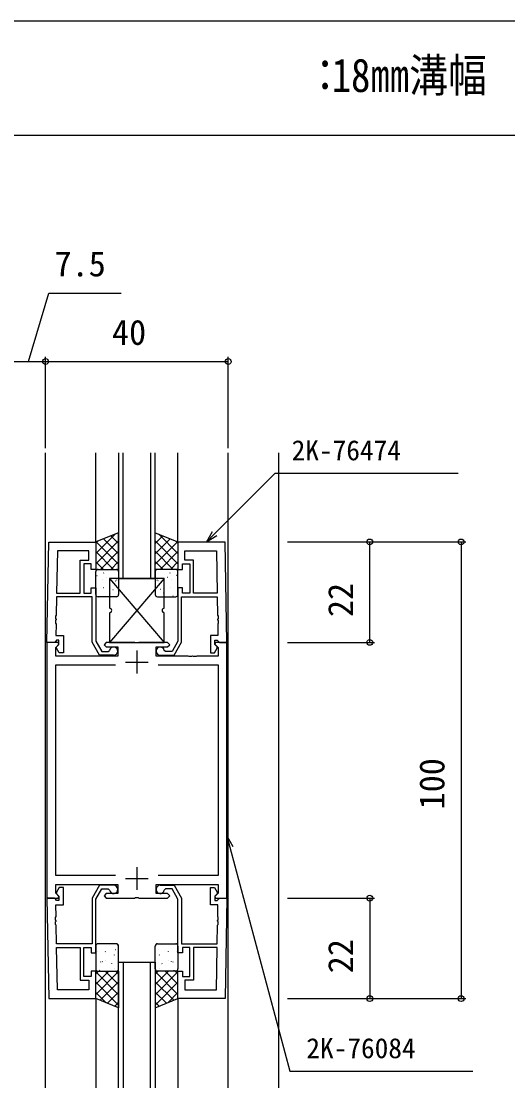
# Model space of a CAD drawing. Units: millimetres, scale not verified. Extents: x -437 to 438, y -681 to 679.
# Drawn here: x 87 to 193.5, y 410.3 to 643.8 of the extents above; entities that cross this region are included whole.
import ezdxf
from ezdxf.enums import TextEntityAlignment as Align

# ---------------------------------------------------------------- set-up
doc = ezdxf.new("R2010")
doc.units = ezdxf.units.MM
doc.header["$LTSCALE"] = 4
for name, color, linetype in [('0-1_USER1', 3, 'Continuous'), ('0-2_YKK_11', 7, 'Continuous'), ('0-3_YKK_12', 2, 'Continuous'), ('0-4_YKK_13', 4, 'Continuous'), ('0-6_YKK_D', 6, 'Continuous'), ('0-7_YKK_ZWAK', 7, 'Continuous')]:
    doc.layers.add(name, color=color, linetype=linetype)
doc.styles.add('ＭＳ ゴシック', font='')
doc.styles.get('ＭＳ ゴシック').set_extended_font_data('MS Gothic')

msp = doc.modelspace()

# ---------------------------------------------------------------- linework, layer by layer
at = {"layer": '0-2_YKK_11'}
for p, q in [((112.3, 506), (112.3, 501)), ((109.8, 503.5), (114.8, 503.5)), ((112.3, 458.6), (112.3, 453.6)), ((109.8, 456.1), (114.8, 456.1))]:
    msp.add_line(p, q, dxfattribs=at)
for points in [[(92.6, 507.787), (92.984, 529.787), (103.3, 529.787), (103.3, 523.787), (102.3, 523.787), (102.3, 524.987), (100.7, 524.987), (100.7, 518.587), (102.3, 518.587), (102.3, 519.787), (103.3, 519.787), (103.3, 508.038), (104.6, 505.787), (106.017, 505.787), (106.313, 506.037)], [(132, 507.787), (131.616, 529.787), (121.3, 529.787), (121.3, 523.787), (122.3, 523.787), (122.3, 524.987), (123.9, 524.987), (123.9, 518.587), (122.3, 518.587), (122.3, 519.787), (121.3, 519.787), (121.3, 508.038), (120, 505.787), (118.583, 505.787), (118.288, 506.037)], [(107.2, 504.987), (104.138, 504.987), (102.5, 507.824), (102.5, 517.787), (94.705, 517.787), (94.635, 513.745), (94.511, 513.564), (94.502, 513.014), (94.619, 512.829), (94.617, 512.745), (94.494, 512.564), (94.484, 512.014), (94.601, 511.829), (94.557, 509.287), (96.2, 509.287), (96.2, 505.487), (95.3, 505.487), (94.7, 506.526), (94.7, 506.837), (95.2, 507.337), (95.2, 508.287), (94.73, 508.287), (94.53, 508.087), (94.23, 507.787), (92.6, 507.787)], [(117.4, 504.987), (120.462, 504.987), (122.1, 507.824), (122.1, 517.787), (129.895, 517.787), (129.966, 513.745), (130.089, 513.564), (130.099, 513.014), (129.982, 512.829), (129.983, 512.745), (130.107, 512.564), (130.116, 512.014), (129.999, 511.829), (130.044, 509.287), (128.4, 509.287), (128.4, 505.487), (129.3, 505.487), (129.9, 506.526), (129.9, 506.837), (129.4, 507.337), (129.4, 508.287), (129.87, 508.287), (130.07, 508.087), (130.37, 507.787), (132, 507.787)], [(92.6, 507.8), (92.6, 451.8), (95.076, 451.8), (95.236, 452.188), (94.53, 452.894), (94.53, 454.8), (108.1, 454.8), (108.1, 452.8), (105.6, 452.8), (105.1, 452.3), (105.6, 451.8), (111.842, 451.8), (112.025, 451.92), (112.575, 451.92), (112.758, 451.8), (119, 451.8), (119.5, 452.3), (119, 452.8), (116.5, 452.8), (116.5, 454.8), (130.07, 454.8), (130.07, 452.894), (129.364, 452.188), (129.524, 451.8), (132, 451.8), (132, 507.8), (129.524, 507.8), (129.364, 507.412), (130.07, 506.706), (130.07, 504.8), (125.458, 504.8), (125.275, 504.68), (124.725, 504.68), (124.542, 504.8), (124.458, 504.8), (124.275, 504.68), (123.725, 504.68), (123.542, 504.8), (116.5, 504.8), (116.5, 506.8)], [(116.5, 506.8), (119, 506.8), (119.5, 507.3), (119, 507.8), (112.758, 507.8), (112.575, 507.68), (112.025, 507.68), (111.842, 507.8), (105.6, 507.8), (105.1, 507.3), (105.6, 506.8), (108.1, 506.8), (108.1, 504.8), (94.53, 504.8), (94.53, 506.706), (95.236, 507.412), (95.076, 507.8), (92.6, 507.8)], [(107.626, 456.73), (94.53, 456.73), (94.53, 502.87), (107.626, 502.87)], [(116.974, 502.87), (130.07, 502.87), (130.07, 456.73), (116.974, 456.73)], [(107.2, 454.613), (104.138, 454.613), (102.5, 451.776), (102.5, 441.813), (94.705, 441.813), (94.635, 445.855), (94.511, 446.036), (94.502, 446.586), (94.619, 446.771), (94.617, 446.855), (94.494, 447.036), (94.484, 447.586), (94.601, 447.771), (94.557, 450.313), (96.2, 450.313), (96.2, 454.113), (95.3, 454.113), (94.7, 453.074), (94.7, 452.763), (95.2, 452.263), (95.2, 451.313), (94.73, 451.313), (94.53, 451.513), (94.23, 451.813), (92.6, 451.813)], [(92.6, 451.813), (92.984, 429.813), (103.3, 429.813), (103.3, 435.813), (102.3, 435.813), (102.3, 434.613), (100.7, 434.613), (100.7, 441.013), (102.3, 441.013), (102.3, 439.813), (103.3, 439.813), (103.3, 451.562), (104.6, 453.813), (106.017, 453.813), (106.313, 453.563)], [(117.4, 454.613), (120.462, 454.613), (122.1, 451.776), (122.1, 441.813), (129.895, 441.813), (129.966, 445.855), (130.089, 446.036), (130.099, 446.586), (129.982, 446.771), (129.983, 446.855), (130.107, 447.036), (130.116, 447.586), (129.999, 447.771), (130.044, 450.313), (128.4, 450.313), (128.4, 454.113), (129.3, 454.113), (129.9, 453.074), (129.9, 452.763), (129.4, 452.263), (129.4, 451.313), (129.87, 451.313), (130.07, 451.513), (130.37, 451.813), (132, 451.813)], [(132, 451.813), (131.616, 429.813), (121.3, 429.813), (121.3, 435.813), (122.3, 435.813), (122.3, 434.613), (123.9, 434.613), (123.9, 441.013), (122.3, 441.013), (122.3, 439.813), (121.3, 439.813), (121.3, 451.562), (120, 453.813), (118.583, 453.813), (118.288, 453.563)]]:
    msp.add_lwpolyline(points, dxfattribs=at)
for points in [[(94.881, 527.857), (94.719, 518.587), (99.9, 518.587), (99.9, 525.787), (101.8, 525.787), (101.8, 527.857)], [(129.72, 527.857), (129.881, 518.587), (124.7, 518.587), (124.7, 525.787), (122.8, 525.787), (122.8, 527.857)], [(94.881, 431.743), (94.719, 441.013), (99.9, 441.013), (99.9, 433.813), (101.8, 433.813), (101.8, 431.743)], [(129.72, 431.743), (129.881, 441.013), (124.7, 441.013), (124.7, 433.813), (122.8, 433.813), (122.8, 431.743)]]:
    msp.add_lwpolyline(points, close=True, dxfattribs=at)
for centre, start, end in [((107.2, 505.887), 270, 170.40594), ((117.4, 505.887), 9.59406, 270), ((107.2, 453.713), 189.59406, 90), ((117.4, 453.713), 90, 350.40594)]:
    msp.add_arc(centre, 0.9, start, end, dxfattribs=at)
at = {"layer": '0-3_YKK_12'}
for p, q in [((92.3, 410.3), (92.3, 549.3)), ((103.301, 529.8), (103.301, 549.3)), ((109.301, 521.796), (109.301, 549.3)), ((115.301, 549.3), (115.301, 521.796)), ((121.301, 529.8), (121.301, 549.3)), ((132.3, 410.3), (132.3, 549.3)), ((143.3, 549.3), (143.3, 410.3)), ((109.301, 437.804), (109.301, 410.3)), ((115.301, 410.3), (115.301, 437.804)), ((103.301, 429.799), (103.301, 410.3)), ((121.301, 429.799), (121.301, 410.3))]:
    msp.add_line(p, q, dxfattribs=at)
for points in [[(108.301, 549.3), (108.301, 521.796), (116.301, 521.796), (116.301, 549.3)], [(108.301, 410.3), (108.301, 437.804), (116.301, 437.804), (116.301, 410.3)]]:
    msp.add_lwpolyline(points, dxfattribs=at)
at = {"layer": '0-4_YKK_13'}
for p, q in [((103.301, 527.262), (107.525, 531.486)), ((108.301, 527.185), (105.006, 530.479)), ((108.301, 529.43), (106.61, 531.12)), ((108.301, 531.675), (108.214, 531.762)), ((116.301, 531.675), (116.388, 531.762)), ((116.301, 529.43), (117.991, 531.12)), ((116.301, 527.185), (119.595, 530.479)), ((121.301, 527.262), (117.076, 531.486)), ((103.301, 525.017), (108.301, 530.017)), ((103.301, 529.507), (103.783, 529.989)), ((108.301, 524.939), (103.403, 529.837)), ((104.325, 523.796), (108.301, 527.772)), ((121.301, 525.017), (116.301, 530.017)), ((116.301, 524.939), (121.199, 529.837)), ((120.276, 523.796), (116.301, 527.772)), ((121.301, 529.507), (120.818, 529.989)), ((107.199, 523.796), (103.301, 527.694)), ((104.954, 523.796), (103.301, 525.449)), ((106.571, 523.796), (108.301, 525.527)), ((118.031, 523.796), (116.301, 525.527)), ((117.403, 523.796), (121.301, 527.694)), ((119.648, 523.796), (121.301, 525.449)), ((103.301, 518.296), (103.301, 523.296)), ((103.801, 523.796), (107.801, 523.796)), ((104.998, 522.956), (105.045, 523.044)), ((108.301, 523.296), (108.301, 518.296)), ((116.301, 523.296), (116.301, 518.296)), ((120.801, 523.796), (116.801, 523.796)), ((119.603, 522.956), (119.557, 523.044)), ((121.301, 518.296), (121.301, 523.296)), ((103.548, 522.428), (103.592, 522.452)), ((104.722, 521.631), (104.728, 521.639)), ((105.625, 521.995), (105.669, 522.019)), ((118.3, 521.8), (106.3, 507.8)), ((106.3, 521.8), (118.3, 507.8)), ((107.65, 521.261), (107.693, 521.285)), ((107.887, 521.431), (107.934, 521.52)), ((116.714, 521.431), (116.667, 521.52)), ((116.952, 521.261), (116.908, 521.285)), ((118.977, 521.995), (118.933, 522.019)), ((119.88, 521.631), (119.873, 521.639)), ((121.053, 522.428), (121.009, 522.452)), ((104.982, 519.804), (105.026, 519.828)), ((106.381, 518.58), (106.428, 518.668)), ((106.541, 519.648), (106.548, 519.656)), ((107.058, 519.372), (107.102, 519.395)), ((117.543, 519.372), (117.499, 519.395)), ((118.06, 519.648), (118.054, 519.656)), ((118.221, 518.58), (118.174, 518.668)), ((119.62, 519.804), (119.576, 519.828)), ((107.801, 517.796), (103.801, 517.796)), ((104.39, 517.914), (104.434, 517.938)), ((116.801, 517.796), (120.801, 517.796)), ((120.211, 517.914), (120.167, 517.938)), ((106.3, 514.3), (106.3, 507.8)), ((107.801, 441.804), (103.801, 441.804)), ((108.014, 441.531), (108.058, 441.555)), ((116.587, 441.531), (116.544, 441.555)), ((116.801, 441.804), (120.801, 441.804)), ((103.301, 441.304), (103.301, 436.304)), ((103.301, 440.523), (103.314, 440.53)), ((103.583, 440.086), (103.59, 440.093)), ((105.346, 440.073), (105.39, 440.097)), ((107.371, 439.339), (107.415, 439.363)), ((107.578, 440.531), (107.585, 440.539)), ((108.301, 436.304), (108.301, 441.304)), ((116.301, 436.304), (116.301, 441.304)), ((117.024, 440.531), (117.017, 440.539)), ((117.23, 439.339), (117.187, 439.363)), ((119.255, 440.073), (119.211, 440.097)), ((121.018, 440.086), (121.011, 440.093)), ((121.301, 440.523), (121.288, 440.53)), ((121.301, 441.304), (121.301, 436.304)), ((104.326, 437.771), (104.373, 437.859)), ((104.703, 437.882), (104.747, 437.906)), ((105.369, 438.066), (105.376, 438.073)), ((106.78, 437.449), (106.824, 437.473)), ((117.822, 437.449), (117.778, 437.473)), ((119.232, 438.066), (119.225, 438.073)), ((119.898, 437.882), (119.854, 437.906)), ((120.275, 437.771), (120.228, 437.859)), ((103.301, 435.214), (103.89, 435.804)), ((103.301, 432.969), (106.135, 435.804)), ((103.301, 430.724), (108.301, 435.724)), ((108.301, 430.647), (103.301, 435.647)), ((103.801, 435.804), (107.801, 435.804)), ((104.112, 435.992), (104.156, 436.016)), ((108.301, 432.892), (105.389, 435.804)), ((107.422, 436.344), (107.429, 436.351)), ((108.301, 435.137), (107.634, 435.804)), ((116.301, 435.137), (116.967, 435.804)), ((116.301, 432.892), (119.212, 435.804)), ((121.301, 430.724), (116.301, 435.724)), ((116.301, 430.647), (121.301, 435.647)), ((120.801, 435.804), (116.801, 435.804)), ((117.179, 436.344), (117.173, 436.351)), ((121.301, 432.969), (118.466, 435.804)), ((120.49, 435.992), (120.446, 436.016)), ((121.301, 435.214), (120.711, 435.804)), ((108.301, 428.402), (103.301, 433.402)), ((104.247, 429.425), (108.301, 433.479)), ((120.355, 429.425), (116.301, 433.479)), ((116.301, 428.402), (121.301, 433.402)), ((105.556, 428.901), (103.301, 431.157)), ((105.85, 428.784), (108.301, 431.234)), ((118.751, 428.784), (116.301, 431.234)), ((119.046, 428.901), (121.301, 431.157)), ((107.454, 428.142), (108.301, 428.989)), ((117.147, 428.142), (116.301, 428.989))]:
    msp.add_line(p, q, dxfattribs=at)
for points in [[(108.301, 531.796), (103.301, 529.796), (103.301, 523.796), (108.301, 523.796)], [(116.301, 531.796), (121.301, 529.796), (121.301, 523.796), (116.301, 523.796)], [(108.301, 427.804), (103.301, 429.804), (103.301, 435.804), (108.301, 435.804)], [(116.301, 427.804), (121.301, 429.804), (121.301, 435.804), (116.301, 435.804)]]:
    msp.add_lwpolyline(points, close=True, dxfattribs=at)
for points in [[(118.3, 515.3), (118.3, 521.8), (106.3, 521.8), (106.3, 515.3)], [(106.3, 507.8), (118.3, 507.8), (118.3, 514.3)]]:
    msp.add_lwpolyline(points, dxfattribs=at)
for centre, start, end in [((103.801, 523.296), 90, 180), ((107.801, 523.296), 0, 90), ((116.801, 523.296), 90, 180), ((120.801, 523.296), 0, 90), ((103.801, 518.296), 180, 270), ((107.801, 518.296), 270, 0), ((116.801, 518.296), 180, 270), ((120.801, 518.296), 270, 0), ((106.3, 514.8), 270, 90), ((118.3, 514.8), 90, 270), ((103.801, 441.304), 90, 180), ((107.801, 441.304), 0, 90), ((116.801, 441.304), 90, 180), ((120.801, 441.304), 0, 90), ((103.801, 436.304), 180, 270), ((107.801, 436.304), 270, 0), ((116.801, 436.304), 180, 270), ((120.801, 436.304), 270, 0)]:
    msp.add_arc(centre, 0.5, start, end, dxfattribs=at)
at = {"layer": '0-6_YKK_D'}
for p, q in [((92.3, 550.3), (92.3, 570.3)), ((92.3, 550.3), (92.3, 570.3)), ((132.3, 550.3), (132.3, 570.3)), ((84.8, 569.3), (92.3, 569.3)), ((92.3, 569.3), (132.3, 569.3)), ((145.3, 529.8), (164.3, 529.8)), ((145.3, 529.8), (184.3, 529.8)), ((163.3, 507.8), (163.3, 529.8)), ((183.3, 529.8), (183.3, 429.8)), ((145.3, 507.8), (164.3, 507.8)), ((145.3, 451.8), (164.3, 451.8)), ((163.3, 451.8), (163.3, 429.8)), ((145.3, 429.8), (164.3, 429.8)), ((145.3, 429.8), (184.3, 429.8))]:
    msp.add_line(p, q, dxfattribs=at)
for points in [[(88.55, 569.3), (92.994, 584.3), (108.84, 584.3)], [(127.508, 529.787), (129.311, 531.59), (142.581, 544.86), (182.66, 544.86)], [(129.794, 531.107), (127.508, 529.787), (128.828, 532.073)], [(132, 462.784), (132, 465.424), (133.32, 463.138)], [(132, 465.424), (132.66, 462.961), (145.797, 413.931), (185.876, 413.931)]]:
    msp.add_lwpolyline(points, dxfattribs=at)
for centre in [(92.3, 569.3), (92.3, 569.3), (132.3, 569.3), (163.3, 529.8), (183.3, 529.8), (163.3, 507.8), (163.3, 451.8), (163.3, 429.8), (183.3, 429.8)]:
    msp.add_circle(centre, 0.637, dxfattribs=at)
at = {"layer": '0-7_YKK_ZWAK'}
for p, q in [((438.3, 643.8), (-436.7, 643.8)), ((438.3, 618.8), (-436.7, 618.8))]:
    msp.add_line(p, q, dxfattribs=at)

# ---------------------------------------------------------------- texts
at = {"layer": '0-1_USER1', "style": 'ＭＳ ゴシック', "width": 0.85}
for s, p in [('：', (149.255, 626.13)), ('18㎜溝幅', (154.954, 626.13))]:
    msp.add_text(s, height=7.331, dxfattribs=at).set_placement(p, align=Align.BOTTOM_LEFT)
at = {"layer": '0-6_YKK_D', "style": 'ＭＳ ゴシック'}
for s, height, p in [('7.5', 5.499, (94.269, 586.3)), ('40', 5.499, (106.845, 571.3)), ('2K-76474', 4.399, (146.188, 546.36)), ('2K-76084', 4.399, (149.404, 415.431))]:
    msp.add_text(s, height=height, dxfattribs=at).set_placement(p, align=Align.BOTTOM_LEFT)
for s, p in [('22', (161.3, 513.345)), ('100', (181.3, 471.235)), ('22', (161.3, 435.345))]:
    msp.add_text(s, height=5.499, rotation=90, dxfattribs=at).set_placement(p, align=Align.BOTTOM_LEFT)

doc.saveas('drawing.dxf')
